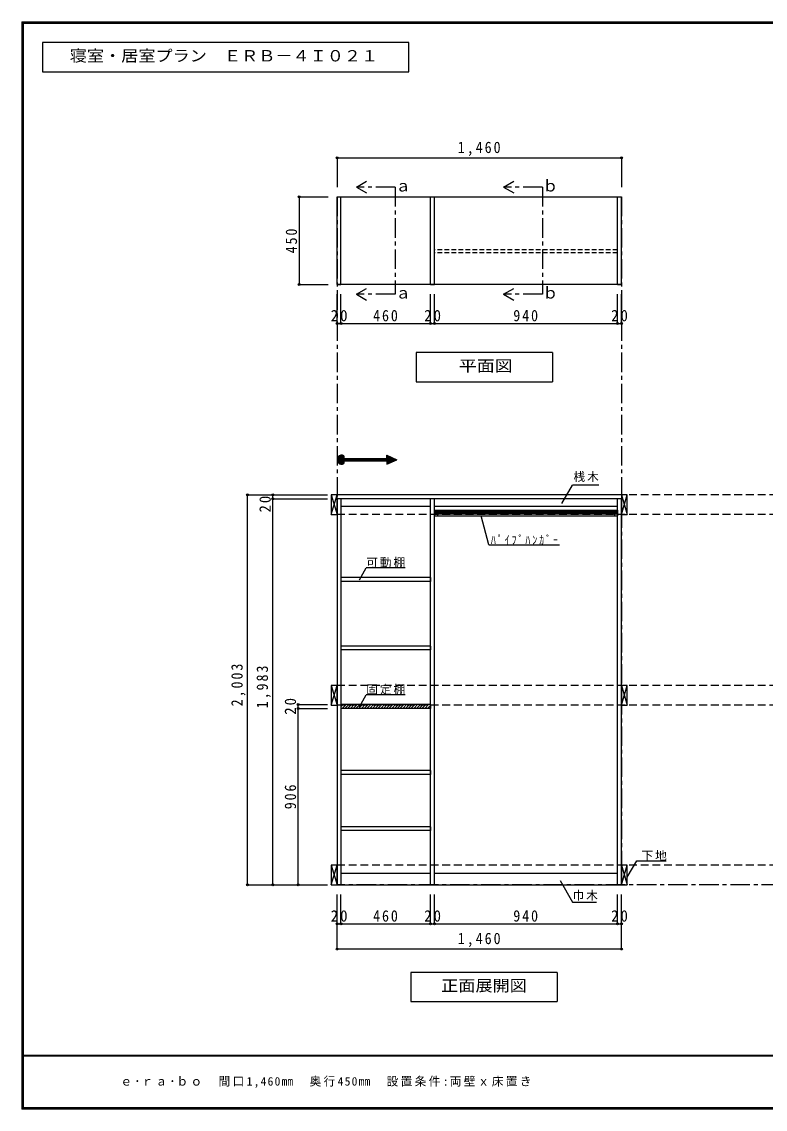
# Model space of a CAD drawing. Units: millimetres at full size, sheet at 1:20. Extents: x -3922 to 3878, y -2932 to 2722.
# Drawn here: x -3922 to -104, y -2864 to 2722 of the extents above; entities that cross this region are included whole.
import ezdxf
from ezdxf.enums import TextEntityAlignment as Align

# ---------------------------------------------------------------- set-up
doc = ezdxf.new("R2010")
doc.units = ezdxf.units.MM
doc.header["$LTSCALE"] = 20
doc.header["$PDMODE"] = 32
doc.header["$PDSIZE"] = 10
for name, pattern in [('CHAIN1', [8, 5, -1, 1, -1]), ('DASHED1', [1.8, 1.2, -0.6]), ('DASHED2', [3, 2, -1])]:
    doc.linetypes.add(name, pattern=pattern)
for name, color, linetype in [('0-2_本体', 2, 'Continuous'), ('0-3_固定棚', 3, 'Continuous'), ('0-4_可動棚', 3, 'Continuous'), ('0-6_ﾊﾟｲﾌﾟﾊﾝｶﾞｰ', 4, 'Continuous'), ('0-7_桟木・巾木', 2, 'Continuous'), ('0-8_引き出し', 3, 'Continuous'), ('0-A_文字', 7, 'Continuous'), ('0-B_寸法', 7, 'Continuous'), ('0-C_ハッチ', 4, 'Continuous'), ('F-1_枠', 6, 'Continuous'), ('F-A_文字', 7, 'Continuous')]:
    doc.layers.add(name, color=color, linetype=linetype)
doc.styles.add('ＭＳ ゴシック', font='')
doc.styles.get('ＭＳ ゴシック').set_extended_font_data('MS Gothic')

msp = doc.modelspace()

# ---------------------------------------------------------------- linework, layer by layer
at = {"layer": '0-2_本体'}
for p, q in [((-2302.53, 1822.73), (-2282.53, 1822.73)), ((-2302.53, 1372.73), (-2302.53, 1822.73)), ((-2282.53, 1372.73), (-2282.53, 1822.73)), ((-1822.53, 1372.73), (-1822.53, 1822.73)), ((-1822.53, 1822.73), (-1802.53, 1822.73)), ((-1802.53, 1372.73), (-1802.53, 1822.73)), ((-842.53, 1372.73), (-842.53, 1822.73)), ((-2302.53, 1372.73), (-2282.53, 1372.73)), ((-1822.53, 1372.73), (-1802.53, 1372.73)), ((-862.53, 1372.73), (-842.53, 1372.73))]:
    msp.add_line(p, q, dxfattribs=at)
at = {"layer": '0-2_本体', "color": 3}
for p, q in [((-842.53, 1372.73), (-2302.53, 1372.73)), ((-2302.53, 271.73), (-2302.53, 291.73)), ((-842.53, 291.73), (-2302.53, 291.73)), ((-842.53, 291.73), (-842.53, 271.73)), ((-2302.53, 271.73), (-2302.53, -1711.27)), ((-842.53, 271.73), (-2302.53, 271.73)), ((-2282.53, 271.73), (-2282.53, -1711.27)), ((-1822.53, -1711.27), (-1822.53, 271.73)), ((-1802.53, -1711.27), (-1802.53, 271.73)), ((-862.53, -1711.27), (-862.53, 271.73)), ((-842.53, -1711.27), (-842.53, 271.73)), ((-2302.53, -1711.27), (-842.53, -1711.27))]:
    msp.add_line(p, q, dxfattribs=at)
at = {"layer": '0-2_本体'}
msp.add_lwpolyline([(-862.53, 1372.73), (-862.53, 1822.73), (-842.53, 1822.73)], dxfattribs=at)
at = {"layer": '0-3_固定棚'}
for p, q in [((-2282.53, 1822.73), (-1822.53, 1822.73)), ((-1802.53, 1822.73), (-862.53, 1822.73)), ((-2282.53, -785.27), (-2282.53, -805.27)), ((-1822.53, -785.27), (-2282.53, -785.27)), ((-1822.53, -805.27), (-2282.53, -805.27)), ((-1822.53, -785.27), (-1822.53, -805.27))]:
    msp.add_line(p, q, dxfattribs=at)
at = {"layer": '0-4_可動棚'}
for p, q in [((-2281.53, -152.77), (-2281.53, -132.77)), ((-1823.53, -132.77), (-2281.53, -132.77)), ((-2281.53, -504.77), (-2281.53, -484.77)), ((-1823.53, -484.77), (-2281.53, -484.77)), ((-2281.53, -1144.77), (-2281.53, -1124.77)), ((-1823.53, -1124.77), (-2281.53, -1124.77)), ((-2281.53, -1432.77), (-2281.53, -1412.77)), ((-1823.53, -1412.77), (-2281.53, -1412.77))]:
    msp.add_line(p, q, dxfattribs=at)
for points in [[(-1823.53, -132.77), (-1823.53, -152.77), (-2281.53, -152.77)], [(-1823.53, -484.77), (-1823.53, -504.77), (-2281.53, -504.77)], [(-1823.53, -1124.77), (-1823.53, -1144.77), (-2281.53, -1144.77)], [(-1823.53, -1412.77), (-1823.53, -1432.77), (-2281.53, -1432.77)]]:
    msp.add_lwpolyline(points, dxfattribs=at)
at = {"layer": '0-6_ﾊﾟｲﾌﾟﾊﾝｶﾞｰ', "linetype": 'DASHED1'}
for p, q in [((-862.53, 1550.22), (-1802.53, 1550.22)), ((-862.53, 1535.24), (-1802.53, 1535.24))]:
    msp.add_line(p, q, dxfattribs=at)
at = {"layer": '0-6_ﾊﾟｲﾌﾟﾊﾝｶﾞｰ', "color": 3}
for p, q in [((-1802.53, 213.73), (-1802.53, 183.73)), ((-1802.53, 213.73), (-862.53, 213.73)), ((-1802.53, 183.73), (-862.53, 183.73)), ((-862.53, 213.73), (-862.53, 183.73))]:
    msp.add_line(p, q, dxfattribs=at)
at = {"layer": '0-6_ﾊﾟｲﾌﾟﾊﾝｶﾞｰ'}
for p, q in [((-862.53, 204.73), (-1802.53, 204.73)), ((-862.53, 200.73), (-1802.53, 200.73)), ((-862.53, 196.73), (-1802.53, 196.73)), ((-862.53, 192.73), (-1802.53, 192.73))]:
    msp.add_line(p, q, dxfattribs=at)
at = {"layer": '0-6_ﾊﾟｲﾌﾟﾊﾝｶﾞｰ', "color": 7}
for p, q in [((-1787.53, 213.73), (-1787.53, 183.73)), ((-877.53, 213.73), (-877.53, 183.73))]:
    msp.add_line(p, q, dxfattribs=at)
at = {"layer": '0-7_桟木・巾木', "color": 7}
for p, q in [((-1822.53, 231.73), (-2282.53, 231.73)), ((-862.53, 231.73), (-1802.53, 231.73)), ((-2282.53, -1651.27), (-1822.53, -1651.27)), ((-1802.53, -1651.27), (-862.53, -1651.27))]:
    msp.add_line(p, q, dxfattribs=at)
at = {"layer": '0-8_引き出し', "color": 7}
for p, q in [((-2332.53, 291.73), (-2302.53, 191.73)), ((-2332.53, 191.73), (-2302.53, 291.73)), ((-842.53, 291.73), (-812.53, 191.73)), ((-842.53, 191.73), (-812.53, 291.73)), ((-2332.53, -688.27), (-2302.53, -788.27)), ((-2332.53, -788.27), (-2302.53, -688.27)), ((-842.53, -688.27), (-812.53, -788.27)), ((-842.53, -788.27), (-812.53, -688.27)), ((-2332.53, -1611.27), (-2302.53, -1711.27)), ((-2332.53, -1711.27), (-2302.53, -1611.27)), ((-842.53, -1611.27), (-812.53, -1711.27)), ((-842.53, -1711.27), (-812.53, -1611.27))]:
    msp.add_line(p, q, dxfattribs=at)
at = {"layer": '0-8_引き出し'}
for points in [[(-2302.53, 191.73), (-2302.53, 291.73), (-2332.53, 291.73), (-2332.53, 191.73)], [(-812.53, 191.73), (-812.53, 291.73), (-842.53, 291.73), (-842.53, 191.73)], [(-2302.53, -788.27), (-2302.53, -688.27), (-2332.53, -688.27), (-2332.53, -788.27)], [(-812.53, -788.27), (-812.53, -688.27), (-842.53, -688.27), (-842.53, -788.27)], [(-2302.53, -1711.27), (-2302.53, -1611.27), (-2332.53, -1611.27), (-2332.53, -1711.27)], [(-812.53, -1711.27), (-812.53, -1611.27), (-842.53, -1611.27), (-842.53, -1711.27)]]:
    msp.add_lwpolyline(points, close=True, dxfattribs=at)
at = {"layer": '0-A_文字'}
for p, q in [((-3815.36, 2615.63), (-3815.36, 2465.63)), ((-1933.23, 2615.63), (-3815.36, 2615.63)), ((-1933.23, 2465.63), (-1933.23, 2615.63)), ((-3815.36, 2465.63), (-1933.23, 2465.63)), ((-2203.56, 1872.73), (-2151.6, 1902.73)), ((-1447.36, 1872.73), (-1395.39, 1902.73)), ((-2203.56, 1872.73), (-2151.6, 1842.73)), ((-1447.36, 1872.73), (-1395.39, 1842.73)), ((-2203.56, 1322.73), (-2151.6, 1352.73)), ((-1447.36, 1322.73), (-1395.39, 1352.73)), ((-2203.56, 1322.73), (-2151.6, 1292.73)), ((-1447.36, 1322.73), (-1395.39, 1292.73)), ((-1196.01, 1022.73), (-1897.01, 1022.73)), ((-1196.01, 1022.73), (-1196.01, 872.73)), ((-2302.53, 472.25), (-2278.57, 496.2)), ((-2302.39, 475.22), (-2281.54, 496.06)), ((-2302.34, 469.61), (-2275.93, 496.02)), ((-2301.91, 467.21), (-2273.53, 495.58)), ((-2301.73, 478.71), (-2285.03, 495.4)), ((-2301.28, 465.01), (-2271.34, 494.96)), ((-2300.48, 462.98), (-2269.3, 494.16)), ((-2299.97, 483.29), (-2289.62, 493.65)), ((-2299.54, 461.09), (-2267.42, 493.22)), ((-2298.46, 459.34), (-2267.12, 490.69)), ((-2297.26, 457.72), (-2267.12, 487.86)), ((-2295.93, 456.22), (-2267.12, 485.03)), ((-2294.48, 454.84), (-2267.12, 482.21)), ((-2292.91, 453.58), (-2267.12, 479.38)), ((-2291.22, 452.44), (-2265.17, 478.49)), ((-2289.4, 451.44), (-2262.34, 478.49)), ((-2287.43, 450.57), (-2259.51, 478.49)), ((-2285.31, 449.87), (-2256.68, 478.49)), ((-2283.01, 449.34), (-2267.12, 465.23)), ((-2280.48, 449.04), (-2267.12, 462.41)), ((-2277.67, 449.02), (-2267.12, 459.58)), ((-2274.45, 449.41), (-2267.12, 456.75)), ((-2270.5, 450.54), (-2267.12, 453.92)), ((-2267.12, 466.7), (-2267.12, 452.15)), ((-2267.12, 466.7), (-2046.63, 466.7)), ((-2265.65, 466.7), (-2253.86, 478.49)), ((-2262.82, 466.7), (-2251.03, 478.49)), ((-2259.99, 466.7), (-2248.2, 478.49)), ((-2257.17, 466.7), (-2245.37, 478.49)), ((-2254.34, 466.7), (-2242.54, 478.49)), ((-2251.51, 466.7), (-2239.71, 478.49)), ((-2248.68, 466.7), (-2236.89, 478.49)), ((-2245.85, 466.7), (-2234.06, 478.49)), ((-2243.02, 466.7), (-2231.23, 478.49)), ((-2240.19, 466.7), (-2228.4, 478.49)), ((-2237.37, 466.7), (-2225.57, 478.49)), ((-2234.54, 466.7), (-2222.74, 478.49)), ((-2231.71, 466.7), (-2219.92, 478.49)), ((-2228.88, 466.7), (-2217.09, 478.49)), ((-2226.05, 466.7), (-2214.26, 478.49)), ((-2223.22, 466.7), (-2211.43, 478.49)), ((-2220.4, 466.7), (-2208.6, 478.49)), ((-2217.57, 466.7), (-2205.77, 478.49)), ((-2214.74, 466.7), (-2202.94, 478.49)), ((-2211.91, 466.7), (-2200.12, 478.49)), ((-2209.08, 466.7), (-2197.29, 478.49)), ((-2206.25, 466.7), (-2194.46, 478.49)), ((-2203.42, 466.7), (-2191.63, 478.49)), ((-2200.6, 466.7), (-2188.8, 478.49)), ((-2197.77, 466.7), (-2185.97, 478.49)), ((-2194.94, 466.7), (-2183.15, 478.49)), ((-2192.11, 466.7), (-2180.32, 478.49)), ((-2189.28, 466.7), (-2177.49, 478.49)), ((-2186.45, 466.7), (-2174.66, 478.49)), ((-2183.63, 466.7), (-2171.83, 478.49)), ((-2180.8, 466.7), (-2169, 478.49)), ((-2177.97, 466.7), (-2166.18, 478.49)), ((-2175.14, 466.7), (-2163.35, 478.49)), ((-2172.31, 466.7), (-2160.52, 478.49)), ((-2169.48, 466.7), (-2157.69, 478.49)), ((-2166.66, 466.7), (-2154.86, 478.49)), ((-2163.83, 466.7), (-2152.03, 478.49)), ((-2161, 466.7), (-2149.2, 478.49)), ((-2158.17, 466.7), (-2146.38, 478.49)), ((-2155.34, 466.7), (-2143.55, 478.49)), ((-2152.51, 466.7), (-2140.72, 478.49)), ((-2149.68, 466.7), (-2137.89, 478.49)), ((-2146.86, 466.7), (-2135.06, 478.49)), ((-2144.03, 466.7), (-2132.23, 478.49)), ((-2141.2, 466.7), (-2129.41, 478.49)), ((-2138.37, 466.7), (-2126.58, 478.49)), ((-2135.54, 466.7), (-2123.75, 478.49)), ((-2132.71, 466.7), (-2120.92, 478.49)), ((-2129.89, 466.7), (-2118.09, 478.49)), ((-2127.06, 466.7), (-2115.26, 478.49)), ((-2124.23, 466.7), (-2112.44, 478.49)), ((-2121.4, 466.7), (-2109.61, 478.49)), ((-2118.57, 466.7), (-2106.78, 478.49)), ((-2115.74, 466.7), (-2103.95, 478.49)), ((-2112.92, 466.7), (-2101.12, 478.49)), ((-2110.09, 466.7), (-2098.29, 478.49)), ((-2107.26, 466.7), (-2095.46, 478.49)), ((-2104.43, 466.7), (-2092.64, 478.49)), ((-2101.6, 466.7), (-2089.81, 478.49)), ((-2098.77, 466.7), (-2086.98, 478.49)), ((-2095.94, 466.7), (-2084.15, 478.49)), ((-2093.12, 466.7), (-2081.32, 478.49)), ((-2090.29, 466.7), (-2078.49, 478.49)), ((-2087.46, 466.7), (-2075.67, 478.49)), ((-2084.63, 466.7), (-2072.84, 478.49)), ((-2081.8, 466.7), (-2070.01, 478.49)), ((-2078.97, 466.7), (-2067.18, 478.49)), ((-2076.15, 466.7), (-2064.35, 478.49)), ((-2073.32, 466.7), (-2061.52, 478.49)), ((-2070.49, 466.7), (-2058.7, 478.49)), ((-2067.66, 466.7), (-2055.87, 478.49)), ((-2064.83, 466.7), (-2053.04, 478.49)), ((-2062, 466.7), (-2050.21, 478.49)), ((-2059.18, 466.7), (-2047.38, 478.49)), ((-2056.35, 466.7), (-2033.12, 489.93)), ((-2053.52, 466.7), (-2031.19, 489.03)), ((-2050.69, 466.7), (-2029.25, 488.13)), ((-2047.86, 466.7), (-2027.32, 487.24)), ((-2046.63, 496.21), (-1995.81, 472.6)), ((-2046.63, 478.49), (-2046.63, 496.21)), ((-2046.63, 493.39), (-2044.7, 495.31)), ((-2046.63, 490.56), (-2042.77, 494.42)), ((-2046.63, 487.73), (-2040.84, 493.52)), ((-2046.63, 484.9), (-2038.91, 492.62)), ((-2046.63, 482.07), (-2036.98, 491.72)), ((-2046.63, 479.24), (-2035.05, 490.83)), ((-2046.63, 465.1), (-2025.39, 486.34)), ((-2046.63, 462.27), (-2023.46, 485.44)), ((-2046.63, 459.45), (-2021.53, 484.55)), ((-2046.63, 456.62), (-2019.6, 483.65)), ((-2046.63, 453.79), (-2017.67, 482.75)), ((-2046.63, 450.96), (-2015.74, 481.85)), ((-2046.63, 448.99), (-1995.81, 472.6)), ((-2046.63, 466.7), (-2046.63, 448.99)), ((-2045.04, 449.73), (-2013.81, 480.96)), ((-2039.75, 452.18), (-2011.87, 480.06)), ((-2034.47, 454.64), (-2009.94, 479.16)), ((-2029.19, 457.09), (-2008.01, 478.26)), ((-2023.9, 459.54), (-2006.08, 477.37)), ((-2018.62, 462), (-2004.15, 476.47)), ((-2013.34, 464.45), (-2002.22, 475.57)), ((-2008.06, 466.91), (-2000.29, 474.68)), ((-2002.77, 469.36), (-1998.36, 473.78)), ((-1997.49, 471.82), (-1996.42, 472.88)), ((-1523.16, 35.43), (-1562.9, 183.73)), ((-1523.16, 35.43), (-1161.07, 35.43)), ((-2188.05, -143.83), (-2153.03, -83.18)), ((-1953.03, -83.18), (-2153.03, -83.18)), ((-2188.05, -796.33), (-2153.03, -735.68)), ((-1953.03, -735.68), (-2153.03, -735.68)), ((-812.53, -1672.95), (-763.76, -1588.48)), ((-763.76, -1588.48), (-613.23, -1588.48)), ((-1157.53, -1689.03), (-1093.32, -1800.25)), ((-1093.32, -1800.25), (-969.56, -1800.25)), ((-1173.01, -2161.27), (-1173.01, -2311.27)), ((-1923.01, -2311.27), (-1173.01, -2311.27))]:
    msp.add_line(p, q, dxfattribs=at)
at = {"layer": '0-A_文字', "linetype": 'CHAIN1'}
for p, q in [((-2003.56, 1872.73), (-2203.56, 1872.73)), ((-2003.56, 1872.73), (-2003.56, 1322.73)), ((-1247.36, 1872.73), (-1447.36, 1872.73)), ((-1247.36, 1872.73), (-1247.36, 1322.73)), ((-2302.53, 1822.73), (-2302.53, -1711.27)), ((-842.53, 1822.73), (-842.53, -1711.27)), ((-2003.56, 1322.73), (-2203.56, 1322.73)), ((-1247.36, 1322.73), (-1447.36, 1322.73)), ((2057.47, -1711.27), (-2302.53, -1711.27))]:
    msp.add_line(p, q, dxfattribs=at)
at = {"layer": '0-A_文字'}
for points in [[(-1897.01, 1022.73), (-1897.01, 872.73), (-1196.01, 872.73)], [(-2267.12, 493.04), (-2267.12, 478.49), (-2046.63, 478.49)], [(-1173.01, -2161.27), (-1923.01, -2161.27), (-1923.01, -2311.27)]]:
    msp.add_lwpolyline(points, dxfattribs=at)
msp.add_arc((-2278.92, 472.6), 23.61, 60, 300, dxfattribs=at)
at = {"layer": '0-B_寸法', "color": 4}
for p, q in [((-2302.53, 2022.73), (-2302.53, 1872.73)), ((-2302.53, 2022.73), (-842.53, 2022.73)), ((-842.53, 2022.73), (-842.53, 1872.73)), ((-2497.53, 1822.73), (-2347.53, 1822.73)), ((-2497.53, 1822.73), (-2497.53, 1372.73)), ((-2497.53, 1372.73), (-2347.53, 1372.73)), ((-2302.53, 1172.73), (-2302.53, 1322.73)), ((-2282.53, 1172.73), (-2282.53, 1322.73)), ((-1822.53, 1172.73), (-1822.53, 1322.73)), ((-1802.53, 1172.73), (-1802.53, 1322.73)), ((-862.53, 1172.73), (-862.53, 1322.73)), ((-842.53, 1172.73), (-842.53, 1322.73)), ((-2302.53, 1172.73), (-2282.53, 1172.73)), ((-2282.53, 1172.73), (-1822.53, 1172.73)), ((-1822.53, 1172.73), (-1802.53, 1172.73)), ((-1802.53, 1172.73), (-862.53, 1172.73)), ((-862.53, 1172.73), (-842.53, 1172.73)), ((-2762.53, 291.73), (-2352.53, 291.73)), ((-2762.53, -1711.27), (-2762.53, 291.73)), ((-2632.53, 271.73), (-2632.53, 291.73)), ((-2632.53, 291.73), (-2502.53, 291.73)), ((-2632.53, 271.73), (-2352.53, 271.73)), ((-2632.53, -1711.27), (-2632.53, 271.73)), ((-2502.53, -805.27), (-2502.53, -785.27)), ((-2502.53, -785.27), (-2352.53, -785.27)), ((-2502.53, -1711.27), (-2502.53, -805.27)), ((-2502.53, -805.27), (-2352.53, -805.27)), ((-2762.53, -1711.27), (-2352.53, -1711.27)), ((-2632.53, -1711.27), (-2502.53, -1711.27)), ((-2502.53, -1711.27), (-2352.53, -1711.27)), ((-2302.53, -1911.27), (-2302.53, -1761.27)), ((-2282.53, -1911.27), (-2282.53, -1761.27)), ((-1822.53, -1911.27), (-1822.53, -1761.27)), ((-1802.53, -1911.27), (-1802.53, -1761.27)), ((-862.53, -1911.27), (-862.53, -1761.27)), ((-842.53, -1911.27), (-842.53, -1761.27)), ((-2302.53, -1911.27), (-2282.53, -1911.27)), ((-2302.53, -2041.27), (-2302.53, -1911.27)), ((-2282.53, -1911.27), (-1822.53, -1911.27)), ((-1822.53, -1911.27), (-1802.53, -1911.27)), ((-1802.53, -1911.27), (-862.53, -1911.27)), ((-862.53, -1911.27), (-842.53, -1911.27)), ((-842.53, -2041.27), (-842.53, -1911.27)), ((-842.53, -2041.27), (-2302.53, -2041.27))]:
    msp.add_line(p, q, dxfattribs=at)
at = {"layer": '0-B_寸法'}
for p in [(-1148.15, 246.66), (-958.73, 341.62)]:
    msp.add_line(p, (-1093.32, 341.62), dxfattribs=at)
at = {"layer": '0-B_寸法', "color": 4, "linetype": 'DASHED2'}
for p, q in [((2057.47, 291.73), (-2302.53, 291.73)), ((2057.47, 191.73), (-2302.53, 191.73)), ((2057.47, -688.27), (-2302.53, -688.27)), ((2057.47, -788.27), (-2302.53, -788.27)), ((2057.47, -1611.27), (-2302.53, -1611.27))]:
    msp.add_line(p, q, dxfattribs=at)
at = {"layer": '0-B_寸法'}
for p in [(-2302.53, 2022.73), (-842.53, 2022.73), (-2497.53, 1822.73), (-2497.53, 1372.73), (-2302.53, 1172.73), (-2282.53, 1172.73), (-1822.53, 1172.73), (-1802.53, 1172.73), (-862.53, 1172.73), (-842.53, 1172.73), (-2762.53, 291.73), (-2632.53, 291.73), (-2632.53, 271.73), (-2502.53, -785.27), (-2502.53, -805.27), (-2762.53, -1711.27), (-2632.53, -1711.27), (-2502.53, -1711.27), (-2302.53, -1911.27), (-2282.53, -1911.27), (-1822.53, -1911.27), (-1802.53, -1911.27), (-862.53, -1911.27), (-842.53, -1911.27), (-2302.53, -2041.27), (-842.53, -2041.27)]:
    msp.add_point(p, dxfattribs=at)
at = {"layer": '0-C_ハッチ'}
for p, q in [((-2282.53, -797.01), (-2270.79, -785.27)), ((-2276.65, -805.27), (-2256.65, -785.27)), ((-2262.5, -805.27), (-2242.5, -785.27)), ((-2248.36, -805.27), (-2228.36, -785.27)), ((-2234.22, -805.27), (-2214.22, -785.27)), ((-2220.08, -805.27), (-2200.08, -785.27)), ((-2205.94, -805.27), (-2185.94, -785.27)), ((-2191.79, -805.27), (-2171.79, -785.27)), ((-2177.65, -805.27), (-2157.65, -785.27)), ((-2163.51, -805.27), (-2143.51, -785.27)), ((-2149.37, -805.27), (-2129.37, -785.27)), ((-2135.22, -805.27), (-2115.22, -785.27)), ((-2121.08, -805.27), (-2101.08, -785.27)), ((-2106.94, -805.27), (-2086.94, -785.27)), ((-2092.8, -805.27), (-2072.8, -785.27)), ((-2078.66, -805.27), (-2058.66, -785.27)), ((-2064.51, -805.27), (-2044.51, -785.27)), ((-2050.37, -805.27), (-2030.37, -785.27)), ((-2036.23, -805.27), (-2016.23, -785.27)), ((-2022.09, -805.27), (-2002.09, -785.27)), ((-2007.95, -805.27), (-1987.95, -785.27)), ((-1993.8, -805.27), (-1973.8, -785.27)), ((-1979.66, -805.27), (-1959.66, -785.27)), ((-1965.52, -805.27), (-1945.52, -785.27)), ((-1951.38, -805.27), (-1931.38, -785.27)), ((-1937.23, -805.27), (-1917.23, -785.27)), ((-1923.09, -805.27), (-1903.09, -785.27)), ((-1908.95, -805.27), (-1888.95, -785.27)), ((-1894.81, -805.27), (-1874.81, -785.27)), ((-1880.67, -805.27), (-1860.67, -785.27)), ((-1866.52, -805.27), (-1846.52, -785.27)), ((-1852.38, -805.27), (-1832.38, -785.27)), ((-1838.24, -805.27), (-1822.53, -789.56)), ((-1824.1, -805.27), (-1822.53, -803.7))]:
    msp.add_line(p, q, dxfattribs=at)
at = {"layer": 'F-1_枠'}
for p, q in [((-3922.03, 2722.29), (-3922.03, -2864.37)), ((-3922.03, 2722.29), (3877.97, 2722.29)), ((-3922.03, 2718.96), (3877.97, 2718.96)), ((-3922.03, 2715.63), (3877.97, 2715.63)), ((-3918.7, 2722.29), (-3918.7, -2864.37)), ((-3915.36, 2722.29), (-3915.36, -2864.37)), ((3877.97, -2587.71), (-3922.03, -2587.71)), ((3877.97, -2591.04), (-3922.03, -2591.04)), ((3877.97, -2857.71), (-3922.03, -2857.71)), ((3877.97, -2861.04), (-3922.03, -2861.04)), ((3877.97, -2864.37), (-3922.03, -2864.37))]:
    msp.add_line(p, q, dxfattribs=at)

# ---------------------------------------------------------------- texts
at = {"layer": '0-A_文字', "style": 'ＭＳ ゴシック'}
for s, width, p in [('寝室・居室プラン\u3000ＥＲＢ－４Ｉ０２１', 1.1, (-3675.36, 2500.63)), ('平面図', 1.15, (-1677.01, 907.73)), ('正面展開図', 1.1, (-1768.01, -2276.27))]:
    msp.add_text(s, height=58.65, dxfattribs=dict(at, width=width)).set_placement(p, align=Align.BOTTOM_LEFT)
for s, p in [('ｂ', (-1247.36, 1832.73)), ('ａ', (-2003.56, 1832.73)), ('ａ', (-2003.56, 1282.73)), ('ｂ', (-1247.36, 1282.73))]:
    msp.add_text(s, height=58.65, dxfattribs=at).set_placement(p, align=Align.BOTTOM_LEFT)
at = {"layer": '0-A_文字', "char_height": 43.99, "attachment_point": 7, "style": 'ＭＳ ゴシック'}
for s, insert in [('\\T1.39;\\W0.85;ﾊﾟｲﾌﾟﾊﾝｶﾞｰ', (-1512.92, 35.43)), ('\\T1.17;可動棚', (-2153.03, -83.18)), ('\\T1.17;固定棚', (-2153.03, -735.68)), ('\\T1.17;下地', (-739.26, -1588.48)), ('\\T1.17;巾木', (-1093.32, -1793.14))]:
    msp.add_mtext(s, dxfattribs=dict(at, insert=insert))
at = {"layer": '0-B_寸法', "attachment_point": 7, "style": 'ＭＳ ゴシック'}
for s, insert, char_height in [('\\T1.28;\\W0.9;1,460', (-1682.53, 2032.73), 58.65), ('\\T1.27;\\W0.95;20', (-2335.03, 1182.73), 58.65), ('\\T1.27;\\W0.9;460', (-2117.53, 1182.73), 58.65), ('\\T1.27;\\W0.95;20', (-1855.03, 1182.73), 58.65), ('\\T1.27;\\W0.9;940', (-1397.53, 1182.73), 58.65), ('\\T1.27;\\W0.95;20', (-895.03, 1182.73), 58.65), ('\\T1.17;桟木', (-1088.73, 358.08), 43.99), ('\\T1.27;\\W0.95;20', (-2335.03, -1901.27), 58.65), ('\\T1.27;\\W0.9;460', (-2117.53, -1901.27), 58.65), ('\\T1.27;\\W0.95;20', (-1855.03, -1901.27), 58.65), ('\\T1.27;\\W0.9;940', (-1397.53, -1901.27), 58.65), ('\\T1.27;\\W0.95;20', (-895.03, -1901.27), 58.65), ('\\T1.28;\\W0.9;1,460', (-1682.53, -2031.27), 58.65)]:
    msp.add_mtext(s, dxfattribs=dict(at, insert=insert, char_height=char_height))
at = {"layer": '0-B_寸法', "char_height": 58.65, "attachment_point": 7, "rotation": 90, "style": 'ＭＳ ゴシック'}
for s, insert in [('\\T1.27;\\W0.9;450', (-2507.53, 1532.73)), ('\\T1.27;\\W0.95;20', (-2642.53, 201.26)), ('\\T1.28;\\W0.9;2,003', (-2772.53, -794.77)), ('\\T1.28;\\W0.9;1,983', (-2642.53, -804.77)), ('\\T1.27;\\W0.95;20', (-2512.53, -837.77)), ('\\T1.27;\\W0.9;906', (-2512.53, -1323.27))]:
    msp.add_mtext(s, dxfattribs=dict(at, insert=insert))
at = {"layer": 'F-A_文字', "insert": (-3415.36, -2754.37), "char_height": 43.99, "attachment_point": 7, "style": 'ＭＳ ゴシック'}
msp.add_mtext('\\T1.2;ｅ･ｒａ･ｂｏ\u3000間口1,460㎜\u3000奥行450㎜\u3000設置条件:両壁ｘ床置き', dxfattribs=at)

doc.saveas('drawing.dxf')
